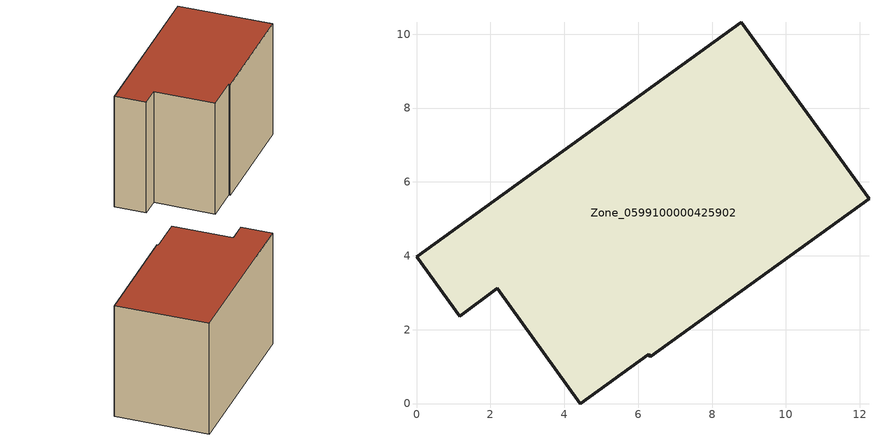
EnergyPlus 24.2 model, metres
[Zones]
Zone_0599100000425902
 floor ground (C_G): 8.8,10.32 12.25,5.54 6.33,1.27 6.29,1.33 4.43,0 2.18,3.12 1.17,2.37 0,3.98 z0
 wall outside (C_F): 0,3.98 1.17,2.37 2.18,3.12 4.43,0 6.29,1.33 6.33,1.27 12.25,5.54 8.8,10.32 0,3.98 z0:7.57
 roof outside (C_R): 4.43,0 6.29,1.33 6.33,1.27 12.25,5.54 8.8,10.32 0,3.98 1.17,2.37 2.18,3.12 z7.57
[BUILDING]
Pand.0599100000425902: North Axis=0; Terrain=City; Loads Convergence Tolerance Value=0.04; Temperature Convergence Tolerance Value=0.4; Solar Distribution=FullExterior; Maximum Number of Warmup Days=25; Minimum Number of Warmup Days=1
[Site:Location]
Rotterdam.The.Hague.AP_ZH_NLD Design_Conditions: Latitude=51.96; Longitude=4.45; Time Zone=1; Elevation=-4.5
[SITE:GROUNDTEMPERATURE:BUILDINGSURFACE]
18, 18, 18, 18, 18, 18, 18, 18, 18, 18, 18, 18
[MATERIAL] Thermal Absorptance=0.9; Solar Absorptance=0.7; Visible Absorptance=0.7
Name | Roughness | Thickness | Conductivity | Density | Specific Heat
G.TC.2006-2014 | MediumSmooth | 0.15 | 0.06 | 540 | 1210
F.TC.2006-2014 | Rough | 0.3 | 0.12 | 1920 | 840
R.TC.2006-2014 | MediumRough | 0.2 | 0.08 | 1500 | 1000
[CONSTRUCTION]
C_G: G.TC.2006-2014
C_F: F.TC.2006-2014
C_R: R.TC.2006-2014
[ZONE]
Zone_0599100000425902: Type=1; Multiplier=1; Ceiling Height=Autocalculate; Volume=Autocalculate; Floor Area=autocalculate; Part of Total Floor Area=Yes
[ZONEINFILTRATION:DESIGNFLOWRATE]
Infil_Zone_0599100000425902: Zone or ZoneList or Space or SpaceList=Zone_0599100000425902; Schedule=AlwaysOn; Design Flow Rate Calculation Method=Flow/Area; Flow Rate per Floor Area=0.0015; Constant Term Coefficient=1; Temperature Term Coefficient=0; Velocity Term Coefficient=0; Velocity Squared Term Coefficient=0
[HVACTEMPLATE:ZONE:IDEALLOADSAIRSYSTEM]
Zone_0599100000425902: Maximum Heating Supply Air Temperature=50; Minimum Cooling Supply Air Temperature=13; Maximum Heating Supply Air Humidity Ratio=0.0156; Minimum Cooling Supply Air Humidity Ratio=0.0077; Heating Limit=NoLimit; Cooling Limit=NoLimit; Dehumidification Control Type=ConstantSensibleHeatRatio; Cooling Sensible Heat Ratio=0.7; Dehumidification Setpoint=60; Humidification Control Type=None; Humidification Setpoint=30; Outdoor Air Method=None; Outdoor Air Flow Rate per Person=0.00944; Outdoor Air Flow Rate per Zone Floor Area=0; Outdoor Air Flow Rate per Zone=0; Demand Controlled Ventilation Type=None; Outdoor Air Economizer Type=NoEconomizer; Heat Recovery Type=None; Sensible Heat Recovery Effectiveness=0.7; Latent Heat Recovery Effectiveness=0.65
[ZONECONTROL:THERMOSTAT]
ThermostatControl_Zone_0599100000425902: Zone or ZoneList=Zone_0599100000425902; Control Type Schedule=DualSetpointControlType; Control 1=Thermostat_Zone_0599100000425902; Temperature Difference Between Cutout And Setpoint=0
[THERMOSTATSETPOINT:DUALSETPOINT]
Thermostat_Zone_0599100000425902: Heating Setpoint Temperature Schedule=HeatingSetpoint_Zone_0599100000425902; Cooling Setpoint Temperature Schedule=CoolingSetpoint_Zone_0599100000425902
[SCHEDULE:COMPACT]
HeatingSetpoint_Zone_0599100000425902: Through: 12/31, For: AllDays, Until: 24:00, 21
CoolingSetpoint_Zone_0599100000425902: Through: 12/31, For: AllDays, Until: 24:00, 24
DualSetpointControlType: Through: 12/31, For: AllDays, Until: 24:00, 4
AlwaysOn: Through: 12/31, For: AllDays, Until: 24:00, 1
